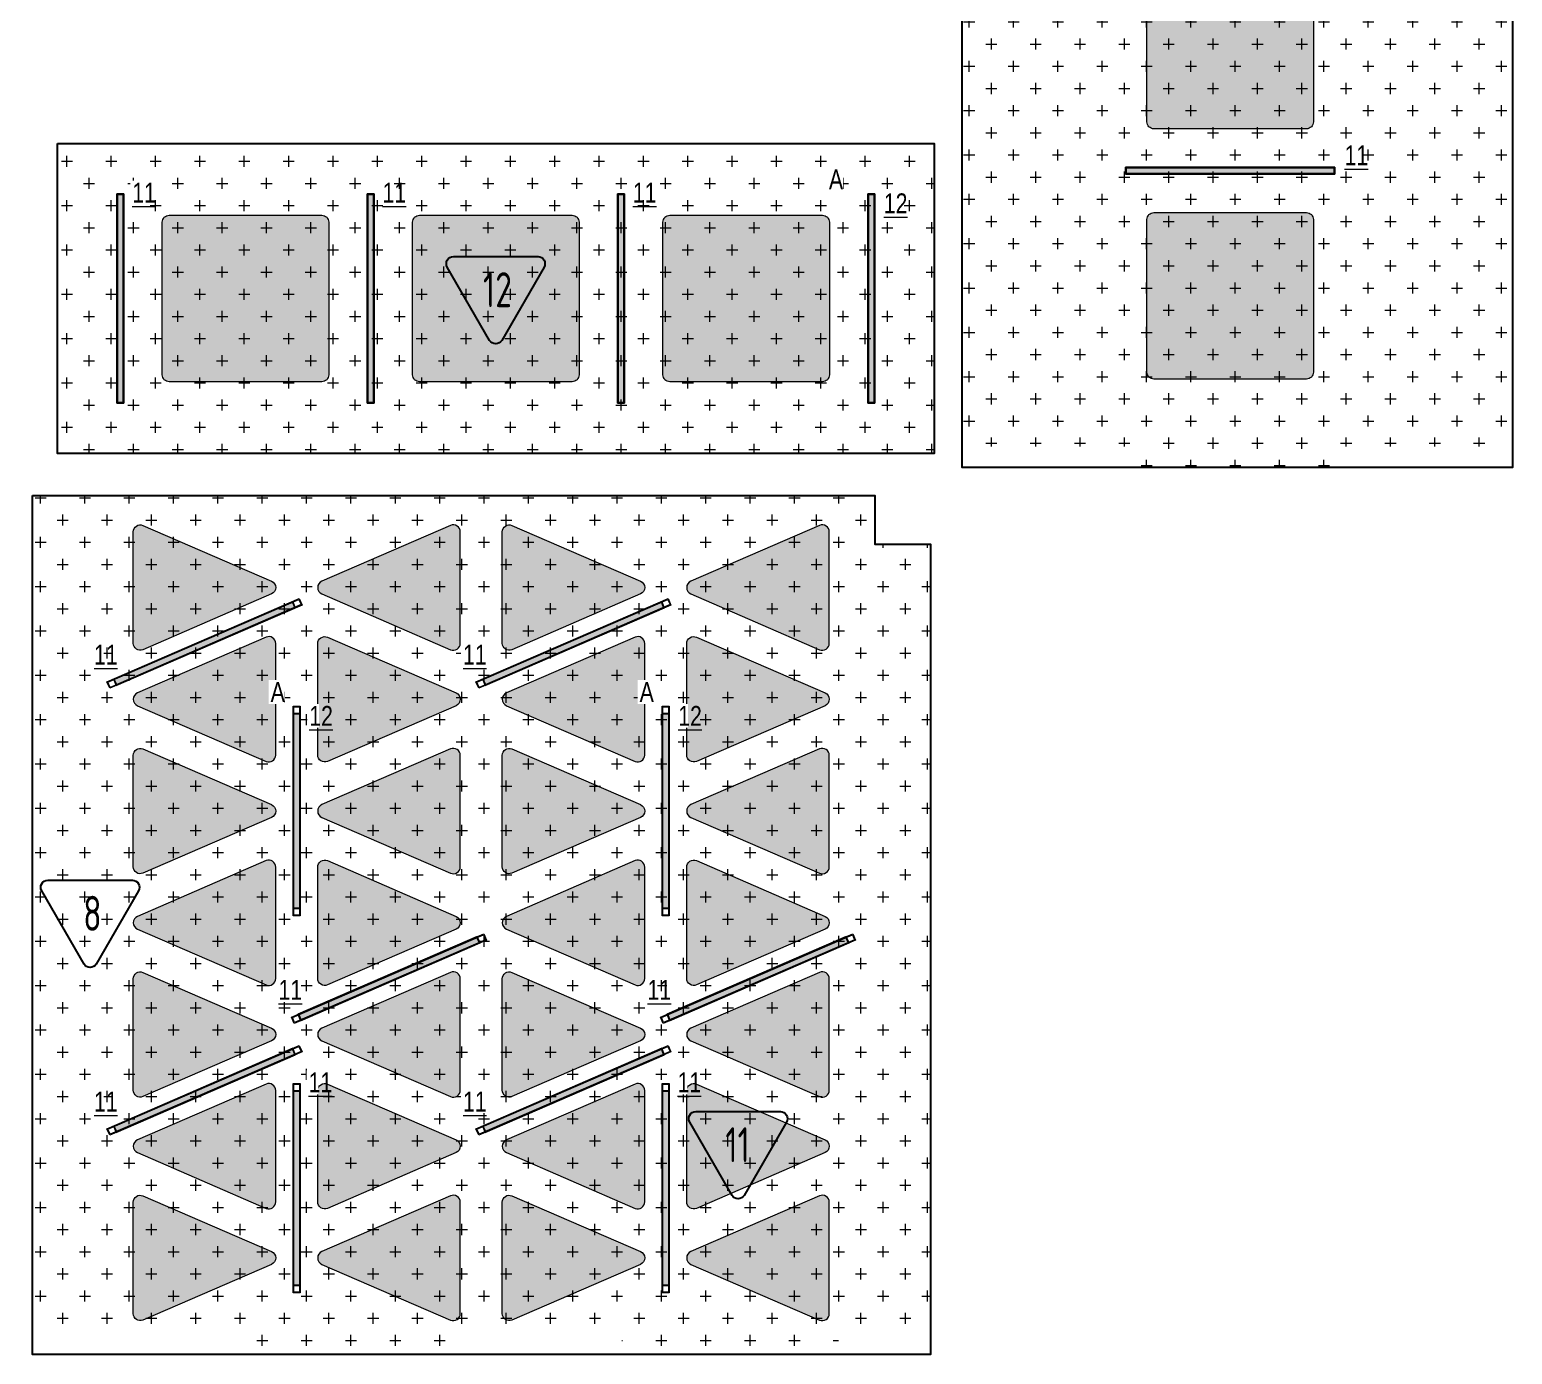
# Model space of a CAD drawing. Header units: millimetres. Extents: x -547274 to 397870, y -45599 to 141350.
# Drawn here: x -205454 to -194839, y 55306 to 64791 of the extents above; entities that cross this region are included whole.
import ezdxf

# ---------------------------------------------------------------- set-up
doc = ezdxf.new("R2010")
doc.units = ezdxf.units.MM
for name, color, linetype, lineweight in [('_ЭОМ_ОБЩ_Освещение_текст тип светильника', 172, 'Continuous', 50), ('_ЭОМ_светильник А', 1, 'Continuous', 35), ('_ЭОМ_светильник Р', 4, 'Continuous', 35), ('АР_Потолки_Штриховка', 252, 'Continuous', 0)]:
    doc.layers.add(name, color=color, linetype=linetype, lineweight=lineweight)
for name, color, linetype, lineweight, true_color in [('АР_Потолок_RAL 095 85 40', 7, 'Continuous', 5, 0xddc87a), ('АР_Потолок_RAL 100 70 20', 7, 'Continuous', 5, 0xb3ac85), ('АР_Потолок_Покраска', 7, 'Continuous', 5, 0x007399), ('АР_Потолок_Текстура дерево', 7, 'Continuous', 5, 0xe7bf8e)]:
    doc.layers.add(name, color=color, linetype=linetype, lineweight=lineweight, true_color=true_color)
doc.styles.add('ISOCPEUR', font='isocpeur.ttf', dxfattribs={"height": 800})
doc.styles.add('ГОСТ', font='cad.shx', dxfattribs={"width": 0.8})

# ---------------------------------------------------------------- blocks, each defined once
blk = doc.blocks.new('RVE-PLS5070-1500-P')
at = {"color": 0, "linetype": 'ByBlock', "lineweight": -2, "ltscale": 40}
for points in [[(750, -25), (-750, -25), (-750, 25), (750, 25)], [(745, -20), (-745, -20), (-745, 20), (745, 20)]]:
    blk.add_lwpolyline(points, close=True, dxfattribs=at)

msp = doc.modelspace()

# ---------------------------------------------------------------- hatches: boundary and pattern name
at = {"layer": 'АР_Потолки_Штриховка', "ltscale": 100, "true_color": 0xf8f6b0}
h = msp.add_hatch(color=51, dxfattribs=at)
h.dxf.hatch_style = 1
h.paths.add_polyline_path([(-196113.9, 63800.7), (-197603.9, 63800.7), (-197603.9, 63760.7), (-196113.9, 63760.7)])
h = msp.add_hatch(color=51, dxfattribs=at)
h.dxf.hatch_style = 1
h.paths.add_polyline_path([(-204824.4, 63610.7), (-204824.4, 62120.7), (-204784.4, 62120.7), (-204784.4, 63610.7)])
h = msp.add_hatch(color=51, dxfattribs=at)
h.dxf.hatch_style = 1
h.paths.add_polyline_path([(-203032.4, 63610.7), (-203032.4, 62120.7), (-202992.4, 62120.7), (-202992.4, 63610.7)])
h = msp.add_hatch(color=51, dxfattribs=at)
h.dxf.hatch_style = 1
h.paths.add_polyline_path([(-201240.4, 63610.7), (-201240.4, 62120.7), (-201200.4, 62120.7), (-201200.4, 63610.7)])
h = msp.add_hatch(color=51, dxfattribs=at)
h.dxf.hatch_style = 1
h.paths.add_polyline_path([(-199448.4, 63610.7), (-199448.4, 62120.7), (-199408.4, 62120.7), (-199408.4, 63610.7)])
h = msp.add_hatch(color=51, dxfattribs=at)
h.dxf.hatch_style = 1
h.paths.add_polyline_path([(-204831.9, 60101.3), (-203556.4, 60653.7), (-203572.3, 60690.4), (-204847.8, 60138)])
h = msp.add_hatch(color=51, dxfattribs=at)
h.dxf.hatch_style = 1
h.paths.add_polyline_path([(-202190.3, 60101.3), (-200914.8, 60653.7), (-200930.7, 60690.4), (-202206.2, 60138)])
h = msp.add_hatch(color=51, dxfattribs=at)
h.dxf.hatch_style = 1
h.paths.add_polyline_path([(-203521.7, 59890.8), (-203521.7, 58500.8), (-203561.7, 58500.8), (-203561.7, 59890.8)])
h = msp.add_hatch(color=51, dxfattribs=at)
h.dxf.hatch_style = 1
h.paths.add_polyline_path([(-200880.1, 59890.8), (-200880.1, 58500.8), (-200920.1, 58500.8), (-200920.1, 59890.8)])
h = msp.add_hatch(color=51, dxfattribs=at)
h.dxf.hatch_style = 1
h.paths.add_polyline_path([(-203511.2, 57701.3), (-202235.7, 58253.7), (-202251.6, 58290.4), (-203527.1, 57738)])
h = msp.add_hatch(color=51, dxfattribs=at)
h.dxf.hatch_style = 1
h.paths.add_polyline_path([(-200869.5, 57701.3), (-199594, 58253.7), (-199609.9, 58290.4), (-200885.4, 57738)])
h = msp.add_hatch(color=51, dxfattribs=at)
h.dxf.hatch_style = 1
h.paths.add_polyline_path([(-204831.9, 56901.3), (-203556.4, 57453.7), (-203572.3, 57490.4), (-204847.8, 56938)])
h = msp.add_hatch(color=51, dxfattribs=at)
h.dxf.hatch_style = 1
h.paths.add_polyline_path([(-202190.3, 56901.3), (-200914.8, 57453.7), (-200930.7, 57490.4), (-202206.2, 56938)])
h = msp.add_hatch(color=51, dxfattribs=at)
h.dxf.hatch_style = 1
h.paths.add_polyline_path([(-203521.7, 57190.8), (-203521.7, 55800.8), (-203561.7, 55800.8), (-203561.7, 57190.8)])
h = msp.add_hatch(color=51, dxfattribs=at)
h.dxf.hatch_style = 1
h.paths.add_polyline_path([(-200880.1, 57190.8), (-200880.1, 55800.8), (-200920.1, 55800.8), (-200920.1, 57190.8)])
at = {"layer": 'АР_Потолок_RAL 095 85 40', "transparency": 33554687}
h = msp.add_hatch(color=256, dxfattribs=at)
h.dxf.hatch_style = 1
h.paths.add_polyline_path([(-201520.4, 63411.7, 0.4142136), (-201570.4, 63461.7), (-202662.4, 63461.7, 0.4142136), (-202712.4, 63411.7), (-202712.4, 62319.7, 0.4142136), (-202662.4, 62269.7), (-201570.4, 62269.7, 0.4142136), (-201520.4, 62319.7)])
h = msp.add_hatch(color=256, dxfattribs=at)
h.dxf.hatch_style = 1
h.paths.add_polyline_path([(-202001, 61240.6, 0.5396909), (-202070.9, 61194.7), (-202070.9, 60397, 0.5396909), (-202001, 60351.1), (-201080.2, 60750, 0.6566108), (-201080.2, 60841.7)])
h = msp.add_hatch(color=256, dxfattribs=at)
h.dxf.hatch_style = 1
h.paths.add_polyline_path([(-203321.9, 60440.6, 0.5396909), (-203391.7, 60394.7), (-203391.7, 59597, 0.5396909), (-203321.9, 59551.1), (-202401.1, 59950, 0.6566108), (-202401.1, 60041.7)])
h = msp.add_hatch(color=256, dxfattribs=at)
h.dxf.hatch_style = 1
h.paths.add_polyline_path([(-204642.6, 59640.6, 0.5396909), (-204712.5, 59594.7), (-204712.5, 58797, 0.5396909), (-204642.6, 58751.1), (-203721.9, 59150, 0.6566108), (-203721.9, 59241.7)])
h = msp.add_hatch(color=256, dxfattribs=at)
h.dxf.hatch_style = 1
h.paths.add_polyline_path([(-200720, 59241.7, 0.6566108), (-200720, 59150), (-199799.2, 58751.1, 0.5396909), (-199729.4, 58797), (-199729.4, 59594.7, 0.5396909), (-199799.2, 59640.6)])
h = msp.add_hatch(color=256, dxfattribs=at)
h.dxf.hatch_style = 1
h.paths.add_polyline_path([(-201050.1, 58794.7, 0.5396909), (-201120, 58840.6), (-202040.7, 58441.7, 0.6566108), (-202040.7, 58350), (-201120, 57951.1, 0.5396909), (-201050.1, 57997)])
h = msp.add_hatch(color=256, dxfattribs=at)
h.dxf.hatch_style = 1
h.paths.add_polyline_path([(-202440.9, 57151.1, 0.5396909), (-202371, 57197), (-202371, 57994.7, 0.5396909), (-202440.9, 58040.6), (-203361.6, 57641.7, 0.6566108), (-203361.6, 57550)])
h = msp.add_hatch(color=256, dxfattribs=at)
h.dxf.hatch_style = 1
h.paths.add_polyline_path([(-204682.4, 56841.7, 0.6566108), (-204682.4, 56750), (-203761.6, 56351.1, 0.5396909), (-203691.7, 56397), (-203691.7, 57194.7, 0.5396909), (-203761.6, 57240.6)])
h = msp.add_hatch(color=256, dxfattribs=at)
h.dxf.hatch_style = 1
h.paths.add_polyline_path([(-199759.5, 56750, 0.6566108), (-199759.5, 56841.7), (-200680.2, 57240.6, 0.5396909), (-200750.1, 57194.7), (-200750.1, 56397, 0.5396909), (-200680.2, 56351.1)])
h = msp.add_hatch(color=256, dxfattribs=at)
h.dxf.hatch_style = 1
h.paths.add_polyline_path([(-202001, 56440.6, 0.5396909), (-202070.9, 56394.7), (-202070.9, 55597, 0.5396909), (-202001, 55551.1), (-201080.2, 55950, 0.6566108), (-201080.2, 56041.7)])
at = {"layer": 'АР_Потолок_RAL 100 70 20', "transparency": 33554687}
h = msp.add_hatch(color=256, dxfattribs=at)
h.dxf.hatch_style = 1
h.paths.add_polyline_path([(-196312.9, 64080.7, 0.4142136), (-196262.9, 64130.7), (-196262.9, 65222.7, 0.4142136), (-196312.9, 65272.7), (-197404.9, 65272.7, 0.4142136), (-197454.9, 65222.7), (-197454.9, 64130.7, 0.4142136), (-197404.9, 64080.7)])
h = msp.add_hatch(color=256, dxfattribs=at)
h.dxf.hatch_style = 1
h.paths.add_polyline_path([(-203312.4, 63411.7, 0.4142136), (-203362.4, 63461.7), (-204454.4, 63461.7, 0.4142136), (-204504.4, 63411.7), (-204504.4, 62319.7, 0.4142136), (-204454.4, 62269.7), (-203362.4, 62269.7, 0.4142136), (-203312.4, 62319.7)])
h = msp.add_hatch(color=256, dxfattribs=at)
h.dxf.hatch_style = 1
h.paths.add_polyline_path([(-203361.6, 60841.7, 0.6566108), (-203361.6, 60750), (-202440.9, 60351.1, 0.5396909), (-202371, 60397), (-202371, 61194.7, 0.5396909), (-202440.9, 61240.6)])
h = msp.add_hatch(color=256, dxfattribs=at)
h.dxf.hatch_style = 1
h.paths.add_polyline_path([(-204682.4, 60041.7, 0.6566108), (-204682.4, 59950), (-203761.6, 59551.1, 0.5396909), (-203691.7, 59597), (-203691.7, 60394.7, 0.5396909), (-203761.6, 60440.6)])
h = msp.add_hatch(color=256, dxfattribs=at)
h.dxf.hatch_style = 1
h.paths.add_polyline_path([(-199759.5, 59950, 0.6566108), (-199759.5, 60041.7), (-200680.2, 60440.6, 0.5396909), (-200750.1, 60394.7), (-200750.1, 59597, 0.5396909), (-200680.2, 59551.1)])
h = msp.add_hatch(color=256, dxfattribs=at)
h.dxf.hatch_style = 1
h.paths.add_polyline_path([(-202001, 59640.6, 0.5396909), (-202070.9, 59594.7), (-202070.9, 58797, 0.5396909), (-202001, 58751.1), (-201080.2, 59150, 0.6566108), (-201080.2, 59241.7)])
h = msp.add_hatch(color=256, dxfattribs=at)
h.dxf.hatch_style = 1
h.paths.add_polyline_path([(-202401.1, 58350, 0.6566108), (-202401.1, 58441.7), (-203321.9, 58840.6, 0.5396909), (-203391.7, 58794.7), (-203391.7, 57997, 0.5396909), (-203321.9, 57951.1)])
h = msp.add_hatch(color=256, dxfattribs=at)
h.dxf.hatch_style = 1
h.paths.add_polyline_path([(-204642.6, 58040.6, 0.5396909), (-204712.5, 57994.7), (-204712.5, 57197, 0.5396909), (-204642.6, 57151.1), (-203721.9, 57550, 0.6566108), (-203721.9, 57641.7)])
h = msp.add_hatch(color=256, dxfattribs=at)
h.dxf.hatch_style = 1
h.paths.add_polyline_path([(-199799.2, 57151.1, 0.5396909), (-199729.4, 57197), (-199729.4, 57994.7, 0.5396909), (-199799.2, 58040.6), (-200720, 57641.7, 0.6566108), (-200720, 57550)])
h = msp.add_hatch(color=256, dxfattribs=at)
h.dxf.hatch_style = 1
h.paths.add_polyline_path([(-202040.7, 56841.7, 0.6566108), (-202040.7, 56750), (-201120, 56351.1, 0.5396909), (-201050.1, 56397), (-201050.1, 57194.7, 0.5396909), (-201120, 57240.6)])
h = msp.add_hatch(color=256, dxfattribs=at)
h.dxf.hatch_style = 1
h.paths.add_polyline_path([(-202440.9, 55551.1, 0.5396909), (-202371, 55597), (-202371, 56394.7, 0.5396909), (-202440.9, 56440.6), (-203361.6, 56041.7, 0.6566108), (-203361.6, 55950)])
at = {"layer": 'АР_Потолок_Покраска'}
h = msp.add_hatch(dxfattribs=at)
h.set_pattern_fill('CROSS', color=256, scale=25)
h.set_pattern_definition([(0, (-430066, 37064.41), (158.75, 158.75), [79.375, -238.125]), (90, (-430026.32, 37024.73), (-158.75, 158.75), [79.375, -238.125])])
h.paths.add_polyline_path([(-198778.9, 74865.7), (-194938.9, 74865.7), (-194938.9, 73908.2), (-194838.9, 73908.2), (-194838.9, 71908.2), (-194838.9, 61806.4), (-196058.9, 61806.4), (-196058.9, 61655.7), (-197608.9, 61655.7), (-197608.9, 61806.4), (-198778.8, 61806.4)])
h = msp.add_hatch(dxfattribs=at)
h.set_pattern_fill('CROSS', color=256, scale=25)
h.set_pattern_definition([(0, (-434461.79, 26383.5), (158.75, 158.75), [79.375, -238.125]), (90, (-434422.1, 26343.82), (-158.75, 158.75), [79.375, -238.125])])
h.paths.add_polyline_path([(-205253.9, 63975.7), (-198978.9, 63975.7), (-198978.9, 61755.7), (-205253.9, 61755.7)])
h = msp.add_hatch(dxfattribs=at)
h.set_pattern_fill('CROSS', color=256, scale=25)
h.set_pattern_definition([(0, (-434968.14, 23020.5), (158.75, 158.75), [79.375, -238.125]), (90, (-434928.45, 22980.82), (-158.75, 158.75), [79.375, -238.125])])
h.paths.add_polyline_path([(-205433.9, 61455.7), (-199403.9, 61455.6), (-199403.9, 61105.6), (-199003.9, 61105.6), (-199003.9, 55456.4), (-199663.9, 55456.4), (-199663.9, 55305.7), (-201213.9, 55305.7), (-201213.9, 55456.4), (-202433.9, 55456.4), (-202433.9, 55305.7), (-203983.9, 55305.7), (-203983.9, 55456.4), (-205453.9, 55456.4)])
at = {"layer": 'АР_Потолок_Текстура дерево', "transparency": 33554687}
h = msp.add_hatch(color=256, dxfattribs=at)
h.dxf.hatch_style = 1
h.paths.add_polyline_path([(-197404.9, 63480.7, 0.4142136), (-197454.9, 63430.7), (-197454.9, 62338.7, 0.4142136), (-197404.9, 62288.7), (-196312.9, 62288.7, 0.4142136), (-196262.9, 62338.7), (-196262.9, 63430.7, 0.4142136), (-196312.9, 63480.7)])
h = msp.add_hatch(color=256, dxfattribs=at)
h.dxf.hatch_style = 1
h.paths.add_polyline_path([(-199728.4, 63411.7, 0.4142136), (-199778.4, 63461.7), (-200870.4, 63461.7, 0.4142136), (-200920.4, 63411.7), (-200920.4, 62319.7, 0.4142136), (-200870.4, 62269.7), (-199778.4, 62269.7, 0.4142136), (-199728.4, 62319.7)])
h = msp.add_hatch(color=256, dxfattribs=at)
h.dxf.hatch_style = 1
h.paths.add_polyline_path([(-204642.6, 61240.6, 0.5396909), (-204712.5, 61194.7), (-204712.5, 60397, 0.5396909), (-204642.6, 60351.1), (-203721.9, 60750, 0.6566108), (-203721.9, 60841.7)])
h = msp.add_hatch(color=256, dxfattribs=at)
h.dxf.hatch_style = 1
h.paths.add_polyline_path([(-200720, 60841.7, 0.6566108), (-200720, 60750), (-199799.2, 60351.1, 0.5396909), (-199729.4, 60397), (-199729.4, 61194.7, 0.5396909), (-199799.2, 61240.6)])
h = msp.add_hatch(color=256, dxfattribs=at)
h.dxf.hatch_style = 1
h.paths.add_polyline_path([(-202040.7, 60041.7, 0.6566108), (-202040.7, 59950), (-201120, 59551.1, 0.5396909), (-201050.1, 59597), (-201050.1, 60394.7, 0.5396909), (-201120, 60440.6)])
h = msp.add_hatch(color=256, dxfattribs=at)
h.dxf.hatch_style = 1
h.paths.add_polyline_path([(-203361.6, 59241.7, 0.6566108), (-203361.6, 59150), (-202440.9, 58751.1, 0.5396909), (-202371, 58797), (-202371, 59594.7, 0.5396909), (-202440.9, 59640.6)])
h = msp.add_hatch(color=256, dxfattribs=at)
h.dxf.hatch_style = 1
h.paths.add_polyline_path([(-203691.7, 58794.7, 0.5396909), (-203761.6, 58840.6), (-204682.4, 58441.7, 0.6566108), (-204682.4, 58350), (-203761.6, 57951.1, 0.5396909), (-203691.7, 57997)])
h = msp.add_hatch(color=256, dxfattribs=at)
h.dxf.hatch_style = 1
h.paths.add_polyline_path([(-200680.2, 58840.6, 0.5396909), (-200750.1, 58794.7), (-200750.1, 57997, 0.5396909), (-200680.2, 57951.1), (-199759.5, 58350, 0.6566108), (-199759.5, 58441.7)])
h = msp.add_hatch(color=256, dxfattribs=at)
h.dxf.hatch_style = 1
h.paths.add_polyline_path([(-202001, 58040.6, 0.5396909), (-202070.9, 57994.7), (-202070.9, 57197, 0.5396909), (-202001, 57151.1), (-201080.2, 57550, 0.6566108), (-201080.2, 57641.7)])
h = msp.add_hatch(color=256, dxfattribs=at)
h.dxf.hatch_style = 1
h.paths.add_polyline_path([(-203391.7, 56397, 0.5396909), (-203321.9, 56351.1), (-202401.1, 56750, 0.6566108), (-202401.1, 56841.7), (-203321.9, 57240.6, 0.5396909), (-203391.7, 57194.7)])
h = msp.add_hatch(color=256, dxfattribs=at)
h.dxf.hatch_style = 1
h.paths.add_polyline_path([(-204642.6, 56440.6, 0.5396909), (-204712.5, 56394.7), (-204712.5, 55597, 0.5396909), (-204642.6, 55551.1), (-203721.9, 55950, 0.6566108), (-203721.9, 56041.7)])
h = msp.add_hatch(color=256, dxfattribs=at)
h.dxf.hatch_style = 1
h.paths.add_polyline_path([(-199729.4, 56394.7, 0.5396909), (-199799.2, 56440.6), (-200720, 56041.7, 0.6566108), (-200720, 55950), (-199799.2, 55551.1, 0.5396909), (-199729.4, 55597)])

# ---------------------------------------------------------------- linework, layer by layer
for points in [[(-198778.9, 74865.7), (-194938.9, 74865.7), (-194938.9, 73908.2), (-194838.9, 73908.2), (-194838.9, 71908.2), (-194838.9, 61655.7), (-198778.9, 61655.7)], [(-205253.9, 63975.7), (-198978.9, 63975.7), (-198978.9, 61755.7), (-205253.9, 61755.7)], [(-205433.9, 61455.7), (-199403.9, 61455.6), (-199403.9, 61105.6), (-199003.9, 61105.6), (-199003.9, 55305.7), (-205433.8, 55305.7)]]:
    msp.add_lwpolyline(points, close=True)
for points in [[(-202420.6, 63165.6), (-201814.4, 63165.6, -0.5773495), (-201771.1, 63090.6), (-202074.2, 62565.6, -0.5773541), (-202160.8, 62565.6), (-202463.9, 63090.6, -0.5773491), (-202420.6, 63165.6, -0.0000017)], [(-205324.4, 58700.3), (-204718.2, 58700.3, -0.5773495), (-204674.9, 58625.3), (-204978, 58100.3, -0.5773541), (-205064.6, 58100.3), (-205367.7, 58625.3, -0.5773491), (-205324.4, 58700.3, -0.0000017)], [(-200685.3, 57044), (-200079.1, 57044, -0.5773495), (-200035.8, 56969), (-200338.9, 56444, -0.5773541), (-200425.5, 56444), (-200728.6, 56969, -0.5773491), (-200685.3, 57044, -0.0000017)]]:
    msp.add_lwpolyline(points, format="xyb")
at = {"layer": 'АР_Потолки_Штриховка', "color": 18, "ltscale": 100, "true_color": 0x000000}
for points in [[(-197404.9, 65272.7), (-196312.9, 65272.7, -0.4142136), (-196262.9, 65222.7), (-196262.9, 64130.7, -0.4142136), (-196312.9, 64080.7), (-197404.9, 64080.7, -0.4142136), (-197454.9, 64130.7), (-197454.9, 65222.7, -0.4142136)], [(-197404.9, 63480.7), (-196312.9, 63480.7, -0.4142136), (-196262.9, 63430.7), (-196262.9, 62338.7, -0.4142136), (-196312.9, 62288.7), (-197404.9, 62288.7, -0.4142136), (-197454.9, 62338.7), (-197454.9, 63430.7, -0.4142136)]]:
    msp.add_lwpolyline(points, format="xyb", close=True, dxfattribs=at)
at = {"layer": 'АР_Потолки_Штриховка', "color": 18, "lineweight": 18, "ltscale": 100, "true_color": 0x000000}
for points in [[(-197404.9, 65272.7), (-196312.9, 65272.7, -0.4142136), (-196262.9, 65222.7), (-196262.9, 64130.7, -0.4142136), (-196312.9, 64080.7), (-197404.9, 64080.7, -0.4142136), (-197454.9, 64130.7), (-197454.9, 65222.7, -0.4142136)], [(-197404.9, 63480.7), (-196312.9, 63480.7, -0.4142136), (-196262.9, 63430.7), (-196262.9, 62338.7, -0.4142136), (-196312.9, 62288.7), (-197404.9, 62288.7, -0.4142136), (-197454.9, 62338.7), (-197454.9, 63430.7, -0.4142136)], [(-204504.4, 62319.7), (-204504.4, 63411.7, -0.4142136), (-204454.4, 63461.7), (-203362.4, 63461.7, -0.4142136), (-203312.4, 63411.7), (-203312.4, 62319.7, -0.4142136), (-203362.4, 62269.7), (-204454.4, 62269.7, -0.4142136)], [(-202712.4, 62319.7), (-202712.4, 63411.7, -0.4142136), (-202662.4, 63461.7), (-201570.4, 63461.7, -0.4142136), (-201520.4, 63411.7), (-201520.4, 62319.7, -0.4142136), (-201570.4, 62269.7), (-202662.4, 62269.7, -0.4142136)], [(-200920.4, 62319.7), (-200920.4, 63411.7, -0.4142136), (-200870.4, 63461.7), (-199778.4, 63461.7, -0.4142136), (-199728.4, 63411.7), (-199728.4, 62319.7, -0.4142136), (-199778.4, 62269.7), (-200870.4, 62269.7, -0.4142136)]]:
    msp.add_lwpolyline(points, format="xyb", close=True, dxfattribs=at)
at = {"layer": 'АР_Потолки_Штриховка', "color": 18, "ltscale": 100, "true_color": 0x000000}
for points in [[(-196108.9, 63805.7), (-197608.9, 63805.7), (-197608.9, 63755.7), (-196108.9, 63755.7)], [(-196113.9, 63800.7), (-197603.9, 63800.7), (-197603.9, 63760.7), (-196113.9, 63760.7)], [(-204829.4, 63615.7), (-204829.4, 62115.7), (-204779.4, 62115.7), (-204779.4, 63615.7)], [(-204824.4, 63610.7), (-204824.4, 62120.7), (-204784.4, 62120.7), (-204784.4, 63610.7)], [(-203037.4, 63615.7), (-203037.4, 62115.7), (-202987.4, 62115.7), (-202987.4, 63615.7)], [(-203032.4, 63610.7), (-203032.4, 62120.7), (-202992.4, 62120.7), (-202992.4, 63610.7)], [(-201245.4, 63615.7), (-201245.4, 62115.7), (-201195.4, 62115.7), (-201195.4, 63615.7)], [(-201240.4, 63610.7), (-201240.4, 62120.7), (-201200.4, 62120.7), (-201200.4, 63610.7)], [(-199453.4, 63615.7), (-199453.4, 62115.7), (-199403.4, 62115.7), (-199403.4, 63615.7)], [(-199448.4, 63610.7), (-199448.4, 62120.7), (-199408.4, 62120.7), (-199408.4, 63610.7)], [(-204834.5, 60094.7), (-203549.8, 60651.1), (-203569.7, 60697), (-204854.4, 60140.5)], [(-204831.9, 60101.2), (-203556.4, 60653.7), (-203572.3, 60690.4), (-204847.8, 60137.9)], [(-202192.9, 60094.7), (-200908.2, 60651.1), (-200928.1, 60697), (-202212.7, 60140.5)], [(-202190.3, 60101.2), (-200914.8, 60653.7), (-200930.7, 60690.4), (-202206.2, 60137.9)], [(-203516.7, 59895.8), (-203516.7, 58495.8), (-203566.7, 58495.8), (-203566.7, 59895.8)], [(-203521.7, 59890.8), (-203521.7, 58500.8), (-203561.7, 58500.8), (-203561.7, 59890.8)], [(-200875.1, 59895.8), (-200875.1, 58495.8), (-200925.1, 58495.8), (-200925.1, 59895.8)], [(-200880.1, 59890.8), (-200880.1, 58500.8), (-200920.1, 58500.8), (-200920.1, 59890.8)], [(-203513.8, 57694.7), (-202229.1, 58251.1), (-202249, 58297), (-203533.6, 57740.5)], [(-203511.2, 57701.2), (-202235.7, 58253.7), (-202251.6, 58290.4), (-203527.1, 57737.9)], [(-200872.1, 57694.7), (-199587.5, 58251.1), (-199607.3, 58297), (-200892, 57740.5)], [(-200869.5, 57701.2), (-199594, 58253.7), (-199609.9, 58290.4), (-200885.4, 57737.9)], [(-204834.5, 56894.7), (-203549.8, 57451.1), (-203569.7, 57497), (-204854.4, 56940.5)], [(-204831.9, 56901.2), (-203556.4, 57453.7), (-203572.3, 57490.4), (-204847.8, 56937.9)], [(-202192.9, 56894.7), (-200908.2, 57451.1), (-200928.1, 57497), (-202212.7, 56940.5)], [(-202190.3, 56901.2), (-200914.8, 57453.7), (-200930.7, 57490.4), (-202206.2, 56937.9)], [(-203516.7, 57195.8), (-203516.7, 55795.8), (-203566.7, 55795.8), (-203566.7, 57195.8)], [(-203521.7, 57190.8), (-203521.7, 55800.8), (-203561.7, 55800.8), (-203561.7, 57190.8)], [(-200875.1, 57195.8), (-200875.1, 55795.8), (-200925.1, 55795.8), (-200925.1, 57195.8)], [(-200880.1, 57190.8), (-200880.1, 55800.8), (-200920.1, 55800.8), (-200920.1, 57190.8)]]:
    msp.add_lwpolyline(points, close=True, dxfattribs=at)
at = {"layer": 'АР_Потолки_Штриховка', "color": 18, "lineweight": 18, "ltscale": 100, "true_color": 0x000000}
for points in [[(-196108.9, 63805.7), (-197608.9, 63805.7), (-197608.9, 63755.7), (-196108.9, 63755.7)], [(-196113.9, 63800.7), (-197603.9, 63800.7), (-197603.9, 63760.7), (-196113.9, 63760.7)], [(-204829.4, 63615.7), (-204829.4, 62115.7), (-204779.4, 62115.7), (-204779.4, 63615.7)], [(-204824.4, 63610.7), (-204824.4, 62120.7), (-204784.4, 62120.7), (-204784.4, 63610.7)], [(-203037.4, 63615.7), (-203037.4, 62115.7), (-202987.4, 62115.7), (-202987.4, 63615.7)], [(-203032.4, 63610.7), (-203032.4, 62120.7), (-202992.4, 62120.7), (-202992.4, 63610.7)], [(-201245.4, 63615.7), (-201245.4, 62115.7), (-201195.4, 62115.7), (-201195.4, 63615.7)], [(-201240.4, 63610.7), (-201240.4, 62120.7), (-201200.4, 62120.7), (-201200.4, 63610.7)], [(-199453.4, 63615.7), (-199453.4, 62115.7), (-199403.4, 62115.7), (-199403.4, 63615.7)], [(-199448.4, 63610.7), (-199448.4, 62120.7), (-199408.4, 62120.7), (-199408.4, 63610.7)], [(-204834.5, 60094.7), (-203549.8, 60651.1), (-203569.7, 60697), (-204854.4, 60140.5)], [(-204831.9, 60101.2), (-203556.4, 60653.7), (-203572.3, 60690.4), (-204847.8, 60137.9)], [(-202192.9, 60094.7), (-200908.2, 60651.1), (-200928.1, 60697), (-202212.7, 60140.5)], [(-202190.3, 60101.2), (-200914.8, 60653.7), (-200930.7, 60690.4), (-202206.2, 60137.9)], [(-203516.7, 59895.8), (-203516.7, 58495.8), (-203566.7, 58495.8), (-203566.7, 59895.8)], [(-203521.7, 59890.8), (-203521.7, 58500.8), (-203561.7, 58500.8), (-203561.7, 59890.8)], [(-200875.1, 59895.8), (-200875.1, 58495.8), (-200925.1, 58495.8), (-200925.1, 59895.8)], [(-200880.1, 59890.8), (-200880.1, 58500.8), (-200920.1, 58500.8), (-200920.1, 59890.8)], [(-203513.8, 57694.7), (-202229.1, 58251.1), (-202249, 58297), (-203533.6, 57740.5)], [(-203511.2, 57701.2), (-202235.7, 58253.7), (-202251.6, 58290.4), (-203527.1, 57737.9)], [(-200872.1, 57694.7), (-199587.5, 58251.1), (-199607.3, 58297), (-200892, 57740.5)], [(-200869.5, 57701.2), (-199594, 58253.7), (-199609.9, 58290.4), (-200885.4, 57737.9)], [(-204834.5, 56894.7), (-203549.8, 57451.1), (-203569.7, 57497), (-204854.4, 56940.5)], [(-204831.9, 56901.2), (-203556.4, 57453.7), (-203572.3, 57490.4), (-204847.8, 56937.9)], [(-202192.9, 56894.7), (-200908.2, 57451.1), (-200928.1, 57497), (-202212.7, 56940.5)], [(-202190.3, 56901.2), (-200914.8, 57453.7), (-200930.7, 57490.4), (-202206.2, 56937.9)], [(-203516.7, 57195.8), (-203516.7, 55795.8), (-203566.7, 55795.8), (-203566.7, 57195.8)], [(-203521.7, 57190.8), (-203521.7, 55800.8), (-203561.7, 55800.8), (-203561.7, 57190.8)], [(-200875.1, 57195.8), (-200875.1, 55795.8), (-200925.1, 55795.8), (-200925.1, 57195.8)], [(-200880.1, 57190.8), (-200880.1, 55800.8), (-200920.1, 55800.8), (-200920.1, 57190.8)]]:
    msp.add_lwpolyline(points, close=True, dxfattribs=at)
at = {"layer": 'АР_Потолки_Штриховка', "color": 18, "ltscale": 100, "true_color": 0x000000}
for points in [[(-204642.6, 60351.1, -0.5396909), (-204712.5, 60397), (-204712.5, 61194.7, -0.5396909), (-204642.6, 61240.6), (-203721.9, 60841.7, -0.6566108), (-203721.9, 60750), (-204642.6, 60351.1)], [(-202440.9, 60351.1, 0.5396909), (-202371, 60397), (-202371, 61194.7, 0.5396909), (-202440.9, 61240.6), (-203361.6, 60841.7, 0.6566108), (-203361.6, 60750), (-202440.9, 60351.1)], [(-202001, 60351.1, -0.5396909), (-202070.9, 60397), (-202070.9, 61194.7, -0.5396909), (-202001, 61240.6), (-201080.2, 60841.7, -0.6566108), (-201080.2, 60750), (-202001, 60351.1)], [(-199799.2, 60351.1, 0.5396909), (-199729.4, 60397), (-199729.4, 61194.7, 0.5396909), (-199799.2, 61240.6), (-200720, 60841.7, 0.6566108), (-200720, 60750), (-199799.2, 60351.1)], [(-203761.6, 59551.1, 0.5396909), (-203691.7, 59597), (-203691.7, 60394.7, 0.5396909), (-203761.6, 60440.6), (-204682.4, 60041.7, 0.6566108), (-204682.4, 59950), (-203761.6, 59551.1)], [(-203321.9, 59551.1, -0.5396909), (-203391.7, 59597), (-203391.7, 60394.7, -0.5396909), (-203321.9, 60440.6), (-202401.1, 60041.7, -0.6566108), (-202401.1, 59950), (-203321.9, 59551.1)], [(-201120, 59551.1, 0.5396909), (-201050.1, 59597), (-201050.1, 60394.7, 0.5396909), (-201120, 60440.6), (-202040.7, 60041.7, 0.6566108), (-202040.7, 59950), (-201120, 59551.1)], [(-200680.2, 59551.1, -0.5396909), (-200750.1, 59597), (-200750.1, 60394.7, -0.5396909), (-200680.2, 60440.6), (-199759.5, 60041.7, -0.6566108), (-199759.5, 59950), (-200680.2, 59551.1)], [(-204642.6, 58751.1, -0.5396909), (-204712.5, 58797), (-204712.5, 59594.7, -0.5396909), (-204642.6, 59640.6), (-203721.9, 59241.7, -0.6566108), (-203721.9, 59150), (-204642.6, 58751.1)], [(-202440.9, 58751.1, 0.5396909), (-202371, 58797), (-202371, 59594.7, 0.5396909), (-202440.9, 59640.6), (-203361.6, 59241.7, 0.6566108), (-203361.6, 59150), (-202440.9, 58751.1)], [(-202001, 58751.1, -0.5396909), (-202070.9, 58797), (-202070.9, 59594.7, -0.5396909), (-202001, 59640.6), (-201080.2, 59241.7, -0.6566108), (-201080.2, 59150), (-202001, 58751.1)], [(-199799.2, 58751.1, 0.5396909), (-199729.4, 58797), (-199729.4, 59594.7, 0.5396909), (-199799.2, 59640.6), (-200720, 59241.7, 0.6566108), (-200720, 59150), (-199799.2, 58751.1)], [(-203761.6, 57951.1, 0.5396909), (-203691.7, 57997), (-203691.7, 58794.7, 0.5396909), (-203761.6, 58840.6), (-204682.4, 58441.7, 0.6566108), (-204682.4, 58350), (-203761.6, 57951.1)], [(-203321.9, 57951.1, -0.5396909), (-203391.7, 57997), (-203391.7, 58794.7, -0.5396909), (-203321.9, 58840.6), (-202401.1, 58441.7, -0.6566108), (-202401.1, 58350), (-203321.9, 57951.1)], [(-201120, 57951.1, 0.5396909), (-201050.1, 57997), (-201050.1, 58794.7, 0.5396909), (-201120, 58840.6), (-202040.7, 58441.7, 0.6566108), (-202040.7, 58350), (-201120, 57951.1)], [(-200680.2, 57951.1, -0.5396909), (-200750.1, 57997), (-200750.1, 58794.7, -0.5396909), (-200680.2, 58840.6), (-199759.5, 58441.7, -0.6566108), (-199759.5, 58350), (-200680.2, 57951.1)], [(-204642.6, 57151.1, -0.5396909), (-204712.5, 57197), (-204712.5, 57994.7, -0.5396909), (-204642.6, 58040.6), (-203721.9, 57641.7, -0.6566108), (-203721.9, 57550), (-204642.6, 57151.1)], [(-202440.9, 57151.1, 0.5396909), (-202371, 57197), (-202371, 57994.7, 0.5396909), (-202440.9, 58040.6), (-203361.6, 57641.7, 0.6566108), (-203361.6, 57550), (-202440.9, 57151.1)], [(-202001, 57151.1, -0.5396909), (-202070.9, 57197), (-202070.9, 57994.7, -0.5396909), (-202001, 58040.6), (-201080.2, 57641.7, -0.6566108), (-201080.2, 57550), (-202001, 57151.1)], [(-199799.2, 57151.1, 0.5396909), (-199729.4, 57197), (-199729.4, 57994.7, 0.5396909), (-199799.2, 58040.6), (-200720, 57641.7, 0.6566108), (-200720, 57550), (-199799.2, 57151.1)], [(-203761.6, 56351.1, 0.5396909), (-203691.7, 56397), (-203691.7, 57194.7, 0.5396909), (-203761.6, 57240.6), (-204682.4, 56841.7, 0.6566108), (-204682.4, 56750), (-203761.6, 56351.1)], [(-203321.9, 56351.1, -0.5396909), (-203391.7, 56397), (-203391.7, 57194.7, -0.5396909), (-203321.9, 57240.6), (-202401.1, 56841.7, -0.6566108), (-202401.1, 56750), (-203321.9, 56351.1)], [(-201120, 56351.1, 0.5396909), (-201050.1, 56397), (-201050.1, 57194.7, 0.5396909), (-201120, 57240.6), (-202040.7, 56841.7, 0.6566108), (-202040.7, 56750), (-201120, 56351.1)], [(-200680.2, 56351.1, -0.5396909), (-200750.1, 56397), (-200750.1, 57194.7, -0.5396909), (-200680.2, 57240.6), (-199759.5, 56841.7, -0.6566108), (-199759.5, 56750), (-200680.2, 56351.1)], [(-204642.6, 55551.1, -0.5396909), (-204712.5, 55597), (-204712.5, 56394.7, -0.5396909), (-204642.6, 56440.6), (-203721.9, 56041.7, -0.6566108), (-203721.9, 55950), (-204642.6, 55551.1)], [(-202440.9, 55551.1, 0.5396909), (-202371, 55597), (-202371, 56394.7, 0.5396909), (-202440.9, 56440.6), (-203361.6, 56041.7, 0.6566108), (-203361.6, 55950), (-202440.9, 55551.1)], [(-202001, 55551.1, -0.5396909), (-202070.9, 55597), (-202070.9, 56394.7, -0.5396909), (-202001, 56440.6), (-201080.2, 56041.7, -0.6566108), (-201080.2, 55950), (-202001, 55551.1)], [(-199799.2, 55551.1, 0.5396909), (-199729.4, 55597), (-199729.4, 56394.7, 0.5396909), (-199799.2, 56440.6), (-200720, 56041.7, 0.6566108), (-200720, 55950), (-199799.2, 55551.1)]]:
    msp.add_lwpolyline(points, format="xyb", dxfattribs=at)
at = {"layer": 'АР_Потолки_Штриховка', "color": 18, "lineweight": 18, "ltscale": 100, "true_color": 0x000000}
for points in [[(-204642.6, 60351.1, -0.5396909), (-204712.5, 60397), (-204712.5, 61194.7, -0.5396909), (-204642.6, 61240.6), (-203721.9, 60841.7, -0.6566108), (-203721.9, 60750), (-204642.6, 60351.1)], [(-202440.9, 60351.1, 0.5396909), (-202371, 60397), (-202371, 61194.7, 0.5396909), (-202440.9, 61240.6), (-203361.6, 60841.7, 0.6566108), (-203361.6, 60750), (-202440.9, 60351.1)], [(-202001, 60351.1, -0.5396909), (-202070.9, 60397), (-202070.9, 61194.7, -0.5396909), (-202001, 61240.6), (-201080.2, 60841.7, -0.6566108), (-201080.2, 60750), (-202001, 60351.1)], [(-199799.2, 60351.1, 0.5396909), (-199729.4, 60397), (-199729.4, 61194.7, 0.5396909), (-199799.2, 61240.6), (-200720, 60841.7, 0.6566108), (-200720, 60750), (-199799.2, 60351.1)], [(-203761.6, 59551.1, 0.5396909), (-203691.7, 59597), (-203691.7, 60394.7, 0.5396909), (-203761.6, 60440.6), (-204682.4, 60041.7, 0.6566108), (-204682.4, 59950), (-203761.6, 59551.1)], [(-203321.9, 59551.1, -0.5396909), (-203391.7, 59597), (-203391.7, 60394.7, -0.5396909), (-203321.9, 60440.6), (-202401.1, 60041.7, -0.6566108), (-202401.1, 59950), (-203321.9, 59551.1)], [(-201120, 59551.1, 0.5396909), (-201050.1, 59597), (-201050.1, 60394.7, 0.5396909), (-201120, 60440.6), (-202040.7, 60041.7, 0.6566108), (-202040.7, 59950), (-201120, 59551.1)], [(-200680.2, 59551.1, -0.5396909), (-200750.1, 59597), (-200750.1, 60394.7, -0.5396909), (-200680.2, 60440.6), (-199759.5, 60041.7, -0.6566108), (-199759.5, 59950), (-200680.2, 59551.1)], [(-204642.6, 58751.1, -0.5396909), (-204712.5, 58797), (-204712.5, 59594.7, -0.5396909), (-204642.6, 59640.6), (-203721.9, 59241.7, -0.6566108), (-203721.9, 59150), (-204642.6, 58751.1)], [(-202440.9, 58751.1, 0.5396909), (-202371, 58797), (-202371, 59594.7, 0.5396909), (-202440.9, 59640.6), (-203361.6, 59241.7, 0.6566108), (-203361.6, 59150), (-202440.9, 58751.1)], [(-202001, 58751.1, -0.5396909), (-202070.9, 58797), (-202070.9, 59594.7, -0.5396909), (-202001, 59640.6), (-201080.2, 59241.7, -0.6566108), (-201080.2, 59150), (-202001, 58751.1)], [(-199799.2, 58751.1, 0.5396909), (-199729.4, 58797), (-199729.4, 59594.7, 0.5396909), (-199799.2, 59640.6), (-200720, 59241.7, 0.6566108), (-200720, 59150), (-199799.2, 58751.1)], [(-203761.6, 57951.1, 0.5396909), (-203691.7, 57997), (-203691.7, 58794.7, 0.5396909), (-203761.6, 58840.6), (-204682.4, 58441.7, 0.6566108), (-204682.4, 58350), (-203761.6, 57951.1)], [(-203321.9, 57951.1, -0.5396909), (-203391.7, 57997), (-203391.7, 58794.7, -0.5396909), (-203321.9, 58840.6), (-202401.1, 58441.7, -0.6566108), (-202401.1, 58350), (-203321.9, 57951.1)], [(-201120, 57951.1, 0.5396909), (-201050.1, 57997), (-201050.1, 58794.7, 0.5396909), (-201120, 58840.6), (-202040.7, 58441.7, 0.6566108), (-202040.7, 58350), (-201120, 57951.1)], [(-200680.2, 57951.1, -0.5396909), (-200750.1, 57997), (-200750.1, 58794.7, -0.5396909), (-200680.2, 58840.6), (-199759.5, 58441.7, -0.6566108), (-199759.5, 58350), (-200680.2, 57951.1)], [(-204642.6, 57151.1, -0.5396909), (-204712.5, 57197), (-204712.5, 57994.7, -0.5396909), (-204642.6, 58040.6), (-203721.9, 57641.7, -0.6566108), (-203721.9, 57550), (-204642.6, 57151.1)], [(-202440.9, 57151.1, 0.5396909), (-202371, 57197), (-202371, 57994.7, 0.5396909), (-202440.9, 58040.6), (-203361.6, 57641.7, 0.6566108), (-203361.6, 57550), (-202440.9, 57151.1)], [(-202001, 57151.1, -0.5396909), (-202070.9, 57197), (-202070.9, 57994.7, -0.5396909), (-202001, 58040.6), (-201080.2, 57641.7, -0.6566108), (-201080.2, 57550), (-202001, 57151.1)], [(-199799.2, 57151.1, 0.5396909), (-199729.4, 57197), (-199729.4, 57994.7, 0.5396909), (-199799.2, 58040.6), (-200720, 57641.7, 0.6566108), (-200720, 57550), (-199799.2, 57151.1)], [(-203761.6, 56351.1, 0.5396909), (-203691.7, 56397), (-203691.7, 57194.7, 0.5396909), (-203761.6, 57240.6), (-204682.4, 56841.7, 0.6566108), (-204682.4, 56750), (-203761.6, 56351.1)], [(-203321.9, 56351.1, -0.5396909), (-203391.7, 56397), (-203391.7, 57194.7, -0.5396909), (-203321.9, 57240.6), (-202401.1, 56841.7, -0.6566108), (-202401.1, 56750), (-203321.9, 56351.1)], [(-201120, 56351.1, 0.5396909), (-201050.1, 56397), (-201050.1, 57194.7, 0.5396909), (-201120, 57240.6), (-202040.7, 56841.7, 0.6566108), (-202040.7, 56750), (-201120, 56351.1)], [(-200680.2, 56351.1, -0.5396909), (-200750.1, 56397), (-200750.1, 57194.7, -0.5396909), (-200680.2, 57240.6), (-199759.5, 56841.7, -0.6566108), (-199759.5, 56750), (-200680.2, 56351.1)], [(-204642.6, 55551.1, -0.5396909), (-204712.5, 55597), (-204712.5, 56394.7, -0.5396909), (-204642.6, 56440.6), (-203721.9, 56041.7, -0.6566108), (-203721.9, 55950), (-204642.6, 55551.1)], [(-202440.9, 55551.1, 0.5396909), (-202371, 55597), (-202371, 56394.7, 0.5396909), (-202440.9, 56440.6), (-203361.6, 56041.7, 0.6566108), (-203361.6, 55950), (-202440.9, 55551.1)], [(-202001, 55551.1, -0.5396909), (-202070.9, 55597), (-202070.9, 56394.7, -0.5396909), (-202001, 56440.6), (-201080.2, 56041.7, -0.6566108), (-201080.2, 55950), (-202001, 55551.1)], [(-199799.2, 55551.1, 0.5396909), (-199729.4, 55597), (-199729.4, 56394.7, 0.5396909), (-199799.2, 56440.6), (-200720, 56041.7, 0.6566108), (-200720, 55950), (-199799.2, 55551.1)]]:
    msp.add_lwpolyline(points, format="xyb", dxfattribs=at)

# ---------------------------------------------------------------- block references
at = {"layer": '_ЭОМ_светильник А', "color": 18, "lineweight": 18, "ltscale": 100, "true_color": 0x000000, "rotation": 270}
for p in [(-199428.4, 62865.7), (-203541.7, 59195.8), (-200900.1, 59195.8)]:
    msp.add_blockref('RVE-PLS5070-1500-P', p, dxfattribs=at)
at = {"layer": '_ЭОМ_светильник Р', "color": 18, "lineweight": 18, "ltscale": 100, "true_color": 0x000000}
for p, rotation in [((-196858.9, 63780.7), 180), ((-204804.4, 62865.7), 89.99999999999997), ((-203012.4, 62865.7), 89.99999999999997), ((-201220.4, 62865.7), 89.99999999999997), ((-202881.4, 57995.8), 203.4213310063314), ((-200239.7, 57995.8), 203.4213310063314), ((-203541.7, 56495.8), 89.99999999999997), ((-200900.1, 56495.8), 89.99999999999997)]:
    msp.add_blockref('RVE-PLS5070-1500-P', p, dxfattribs=dict(at, rotation=rotation))

# ---------------------------------------------------------------- texts
at = {"char_height": 250, "width": 294.334, "attachment_point": 1, "style": 'ISOCPEUR'}
for s, insert in [('{\\W0.7;12}', (-202208.5, 63053.6)), ('{\\W0.7;8}', (-205070.7, 58588.2)), ('{\\W0.7;11}', (-200473.2, 56931.9))]:
    msp.add_mtext(s, dxfattribs=dict(at, insert=insert))

# ---------------------------------------------------------------- next in the draw order: texts
at = {"layer": '_ЭОМ_ОБЩ_Освещение_текст тип светильника', "color": 18, "lineweight": 18, "ltscale": 40, "true_color": 0x000000, "char_height": 142.19, "width": 55.872, "attachment_point": 1, "style": 'ГОСТ', "bg_fill": 3, "box_fill_scale": 1.1, "bg_fill_color": 256, "bg_fill_transparency": 0}
for s, insert in [('{\\L11}', (-196039.9, 63962.3)), ('{\\L11}', (-204719.5, 63694.7)), ('{\\L11}', (-202927.5, 63694.7)), ('{\\L11}', (-201135.5, 63694.7)), ('{\\L12}', (-199338.7, 63618.2, 0)), ('{\\L12}', (-203452.1, 59948.4, 0)), ('{\\L12}', (-200810.5, 59948.4, 0)), ('{\\L11}', (-203672.2, 57986.5)), ('{\\L11}', (-201030.6, 57986.5)), ('{\\L11}', (-203456.9, 57324.8)), ('{\\L11}', (-200815.3, 57324.8))]:
    msp.add_mtext(s, dxfattribs=dict(at, insert=insert))
at = {"layer": '_ЭОМ_светильник А', "color": 18, "lineweight": 18, "ltscale": 100, "true_color": 0x000000, "char_height": 142.2, "width": 86.044, "attachment_point": 1, "style": 'ГОСТ', "bg_fill": 3, "box_fill_scale": 1.1, "bg_fill_color": 256, "bg_fill_transparency": 0}
for insert in [(-199731.7, 63789.4), (-203728.4, 60119.5), (-201086.7, 60119.5)]:
    msp.add_mtext('А', dxfattribs=dict(at, insert=insert))

# ---------------------------------------------------------------- next in the draw order: block references
at = {"layer": '_ЭОМ_светильник Р', "color": 18, "lineweight": 18, "ltscale": 100, "true_color": 0x000000, "rotation": 203.4213310063314}
for p in [(-204202.1, 60395.8), (-201560.5, 60395.8), (-204202.1, 57195.8), (-201560.5, 57195.8)]:
    msp.add_blockref('RVE-PLS5070-1500-P', p, dxfattribs=at)

# ---------------------------------------------------------------- next in the draw order: texts
at = {"layer": '_ЭОМ_ОБЩ_Освещение_текст тип светильника', "color": 18, "lineweight": 18, "ltscale": 40, "true_color": 0x000000, "char_height": 142.19, "width": 55.872, "attachment_point": 1, "style": 'ГОСТ', "bg_fill": 3, "box_fill_scale": 1.1, "bg_fill_color": 256, "bg_fill_transparency": 0}
for insert in [(-204993, 60386.5), (-202351.3, 60386.5), (-204993, 57186.5), (-202351.3, 57186.5)]:
    msp.add_mtext('{\\L11}', dxfattribs=dict(at, insert=insert))

doc.saveas('drawing.dxf')
